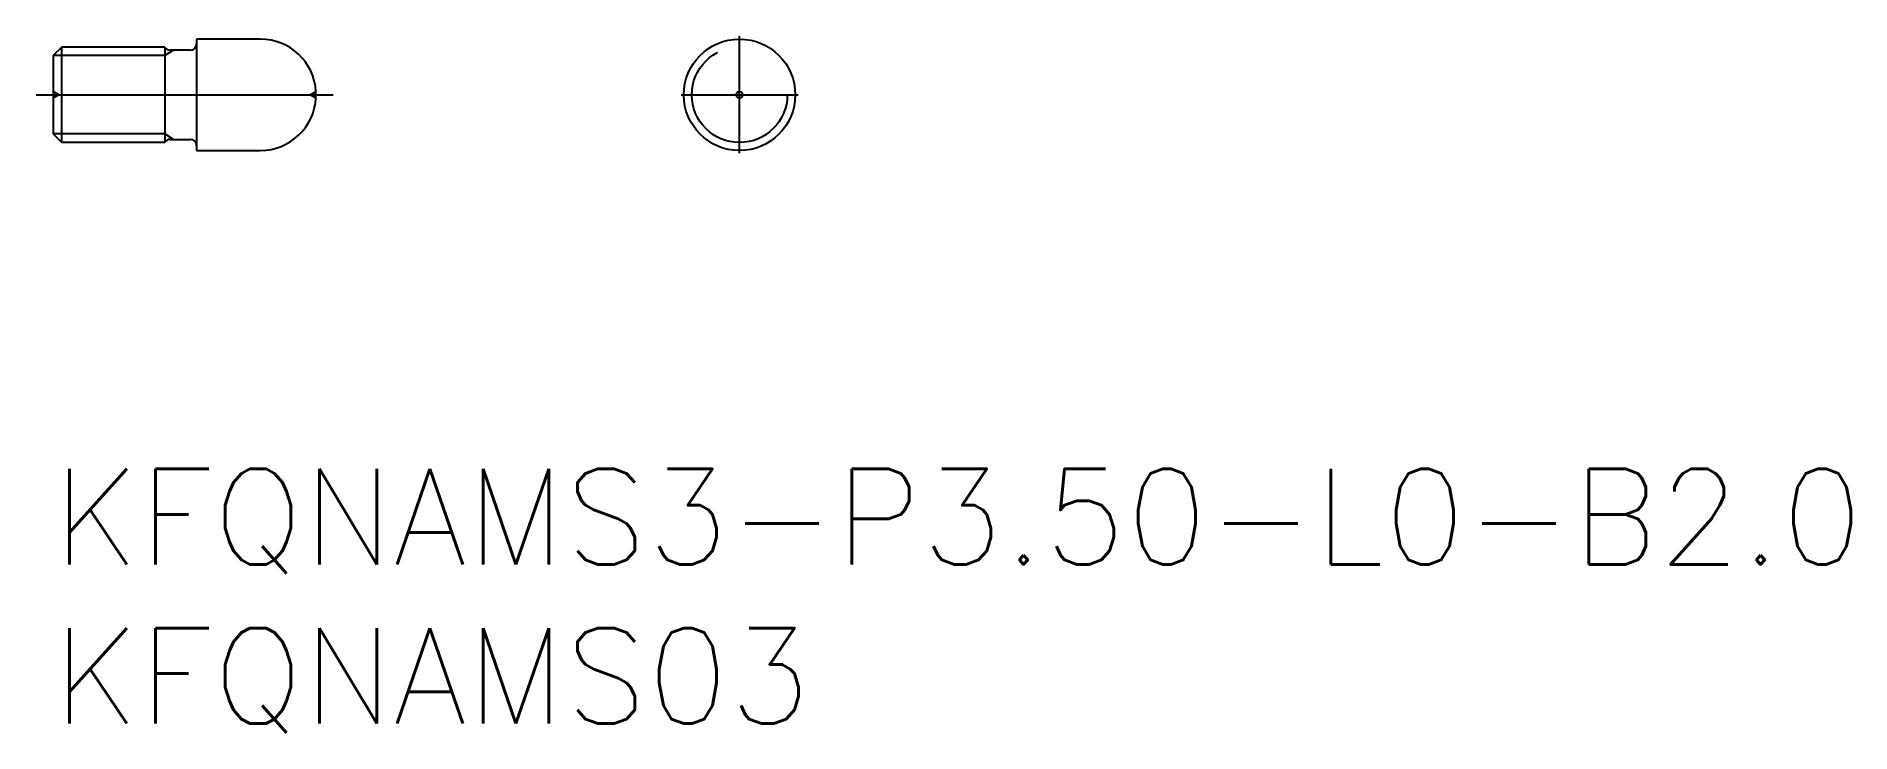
# Model space of a CAD drawing. Extents: x -0.5 to 56.4, y -8.3 to 13.6.
import ezdxf

# ---------------------------------------------------------------- set-up
doc = ezdxf.new("R2010")
doc.units = 0
doc.header["$LTSCALE"] = 0.5
doc.linetypes.add('CENTER', pattern=[50.8, 31.75, -6.35, 6.35, -6.35])
doc.linetypes.add('DASHED', pattern=[19.05, 12.7, -6.35])
for name, color, linetype in [('MSM_CENTER', 1, 'CENTER'), ('MSM_CONTINUOUS', 7, 'CONTINUOUS'), ('MSM_DASHED', 4, 'DASHED'), ('MSM_NARROW', 5, 'CONTINUOUS'), ('MSM_PART_NUMBER', 7, 'CONTINUOUS')]:
    doc.layers.add(name, color=color, linetype=linetype)
doc.styles.get("Standard").update_dxf_attribs({"font": 'txt.shx', "height": 3, "bigfont": 'bigfont.shx'})

msp = doc.modelspace()

# ---------------------------------------------------------------- linework, layer by layer
at = {"layer": 'MSM_CENTER'}
for p, q in [((21.55, 9.912), (21.55, 13.588)), ((-0.534, 11.75), (8.784, 11.75)), ((19.712, 11.75), (23.387, 11.75))]:
    msp.add_line(p, q, dxfattribs=at)
at = {"layer": 'MSM_CONTINUOUS'}
for p, q in [((0.27, 13.25), (0, 12.98)), ((0.27, 10.25), (0.27, 13.25)), ((3.5, 13.25), (0.27, 13.25)), ((4.3, 13.15), (3.673, 13.15)), ((6.5, 13.5), (4.5, 13.5)), ((4.5, 13.5), (4.5, 10)), ((0, 12.98), (0, 10.521)), ((8.247, 11.652), (8.247, 11.848)), ((0, 10.521), (0.27, 10.25)), ((3.673, 10.35), (4.3, 10.35)), ((3.5, 10.25), (0.27, 10.25)), ((4.5, 10), (6.5, 10))]:
    msp.add_line(p, q, dxfattribs=at)
for radius in [1.75, 0.0984]:
    msp.add_circle((21.55, 11.75), radius, dxfattribs=at)
for centre, radius, start, end in [((3.673, 13.35), 0.2, 210, 270), ((4.3, 13.35), 0.2, 270, 0), ((6.5, 11.75), 1.75, 3.2234, 90), ((6.5, 11.75), 1.75, 270, 356.7766), ((3.673, 10.15), 0.2, 90, 150), ((4.3, 10.15), 0.2, 0, 90)]:
    msp.add_arc(centre, radius, start, end, dxfattribs=at)
at = {"layer": 'MSM_DASHED'}
for p, q in [((0.173, 11.75), (0, 11.85)), ((0, 11.65), (0.173, 11.75)), ((8.247, 11.848), (8.077, 11.75)), ((8.077, 11.75), (8.247, 11.652))]:
    msp.add_line(p, q, dxfattribs=at)
msp.add_circle((21.55, 11.75), 1.5, dxfattribs=at)
at = {"layer": 'MSM_NARROW'}
for p, q in [((3.5, 13.25), (3.5, 10.25)), ((3.778, 13.15), (3.5, 12.98)), ((3.5, 12.98), (0, 12.98)), ((3.5, 10.521), (0, 10.521)), ((3.778, 10.35), (3.5, 10.521))]:
    msp.add_line(p, q, dxfattribs=at)

# ---------------------------------------------------------------- texts
at = {"layer": 'MSM_PART_NUMBER'}
for s, p in [('KFQNAMS3-P3.50-L0-B2.0', (0, -3)), ('KFQNAMS03', (0, -8))]:
    msp.add_text(s, height=3, dxfattribs=at).set_placement(p)

doc.saveas('drawing.dxf')
